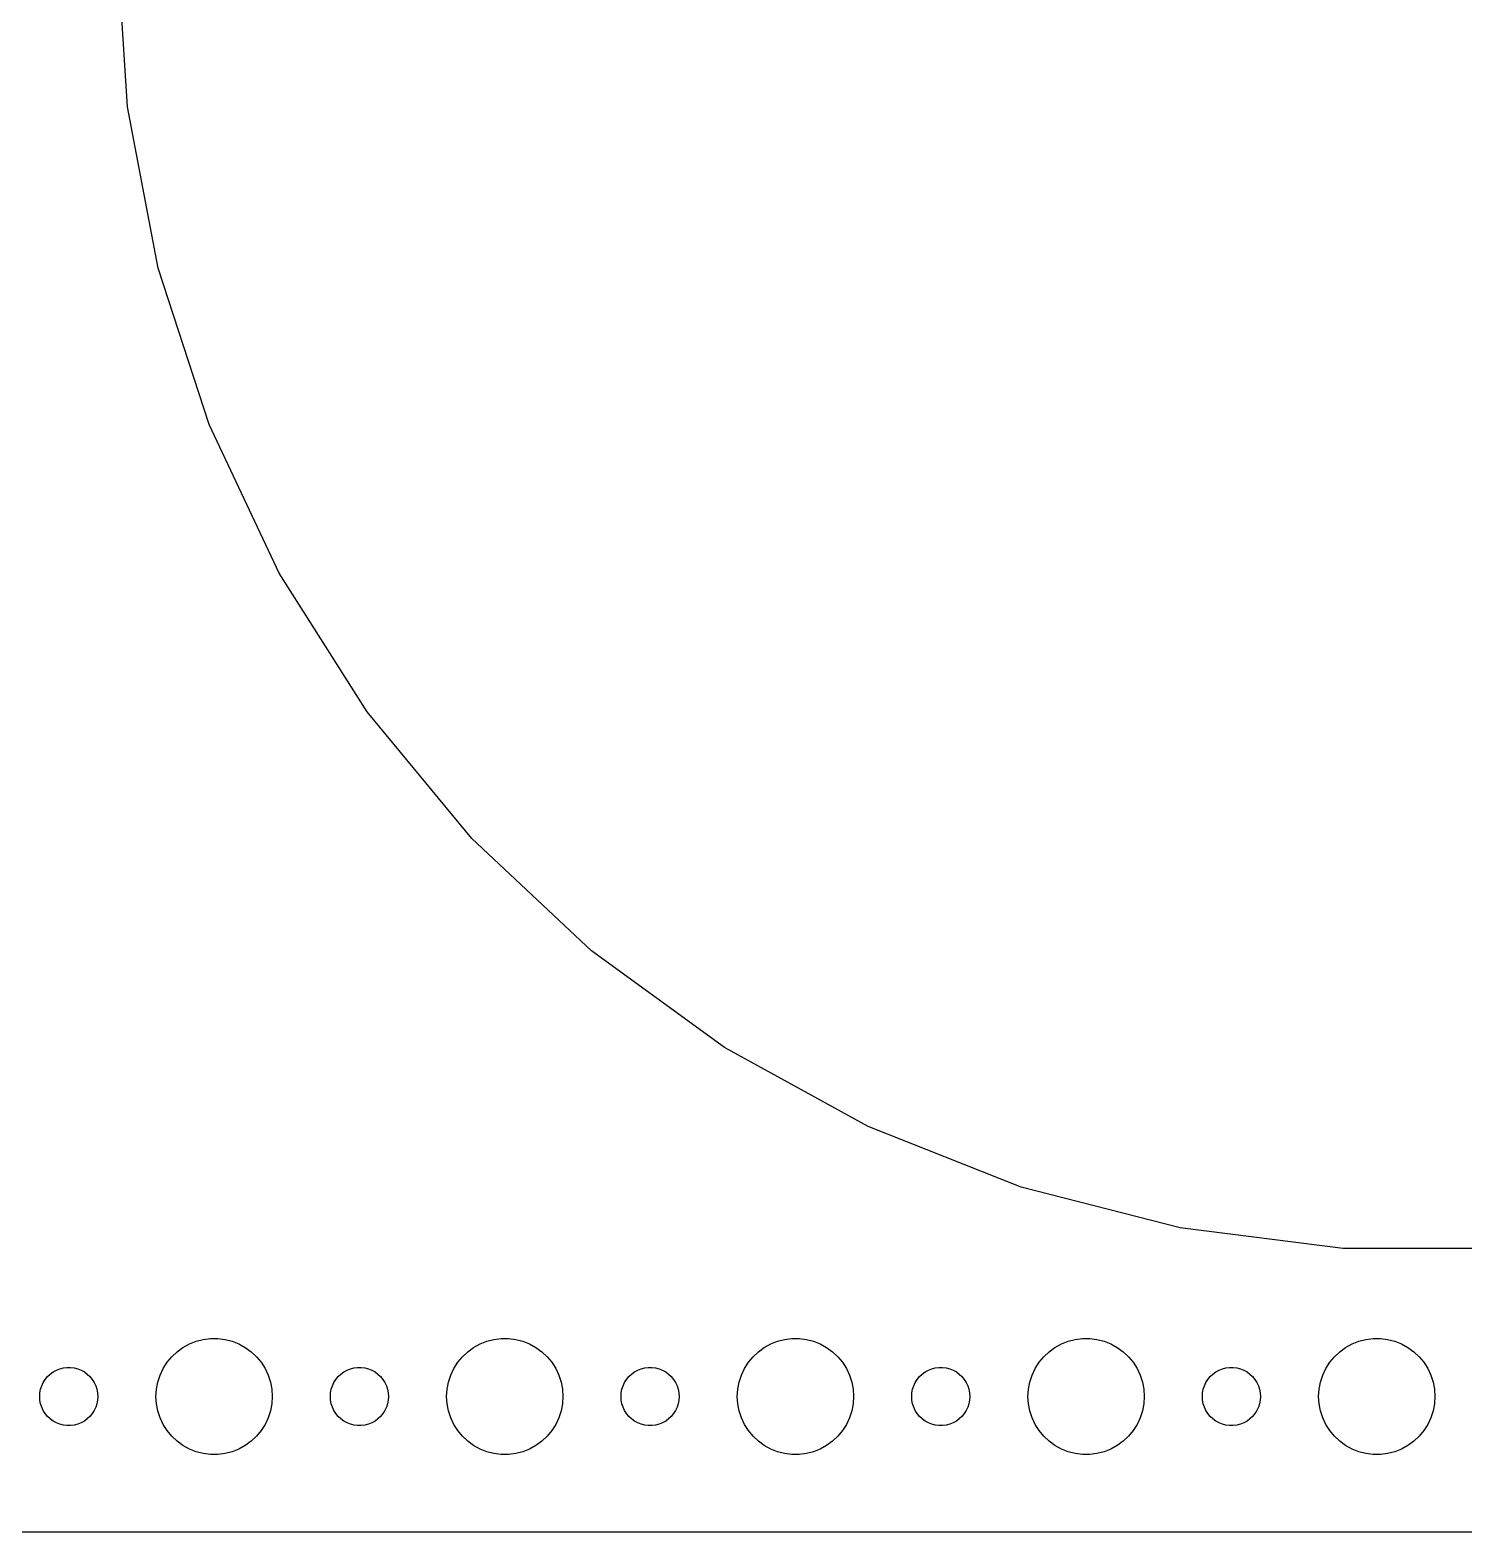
# Model space of a CAD drawing. Header units: metres. Extents: x -360 to 360, y -82 to 82.
# Drawn here: x 208 to 282, y -82 to -4.5 of the extents above; entities that cross this region are included whole.
import ezdxf

# ---------------------------------------------------------------- set-up
doc = ezdxf.new("R2010")
doc.units = ezdxf.units.M

msp = doc.modelspace()

# ---------------------------------------------------------------- linework, layer by layer
for p, q in [((213.032, -8.45999), (212.5, 0)), ((214.621, -16.7866), (213.032, -8.45999)), ((217.24, -24.8484), (214.621, -16.7866)), ((220.849, -32.5184), (217.24, -24.8484)), ((225.391, -39.6755), (220.849, -32.5184)), ((230.795, -46.2069), (225.391, -39.6755)), ((236.974, -52.0096), (230.795, -46.2069)), ((243.832, -56.9921), (236.974, -52.0096)), ((251.26, -61.0758), (243.832, -56.9921)), ((259.141, -64.1963), (251.26, -61.0758)), ((267.352, -66.3044), (259.141, -64.1963)), ((275.762, -67.3668), (267.352, -66.3044)), ((284.238, -67.3668), (275.762, -67.3668)), ((216.573, -72.1468), (216.938, -72.0531)), ((216.938, -72.0531), (217.312, -72.0059)), ((217.312, -72.0059), (217.688, -72.0059)), ((217.688, -72.0059), (218.062, -72.0531)), ((218.062, -72.0531), (218.427, -72.1468)), ((231.573, -72.1468), (231.938, -72.0531)), ((231.938, -72.0531), (232.312, -72.0059)), ((232.312, -72.0059), (232.688, -72.0059)), ((232.688, -72.0059), (233.062, -72.0531)), ((233.062, -72.0531), (233.427, -72.1468)), ((246.573, -72.1468), (246.938, -72.0531)), ((246.938, -72.0531), (247.312, -72.0059)), ((247.312, -72.0059), (247.688, -72.0059)), ((247.688, -72.0059), (248.062, -72.0531)), ((248.062, -72.0531), (248.427, -72.1468)), ((261.573, -72.1468), (261.938, -72.0531)), ((261.938, -72.0531), (262.312, -72.0059)), ((262.312, -72.0059), (262.688, -72.0059)), ((262.688, -72.0059), (263.062, -72.0531)), ((263.062, -72.0531), (263.427, -72.1468)), ((276.573, -72.1468), (276.938, -72.0531)), ((276.938, -72.0531), (277.312, -72.0059)), ((277.312, -72.0059), (277.688, -72.0059)), ((277.688, -72.0059), (278.062, -72.0531)), ((278.062, -72.0531), (278.427, -72.1468)), ((215.313, -72.9464), (215.588, -72.6885)), ((215.588, -72.6885), (215.893, -72.467)), ((215.893, -72.467), (216.223, -72.2855)), ((216.223, -72.2855), (216.573, -72.1468)), ((218.427, -72.1468), (218.777, -72.2855)), ((218.777, -72.2855), (219.107, -72.467)), ((219.107, -72.467), (219.412, -72.6885)), ((219.412, -72.6885), (219.687, -72.9464)), ((230.313, -72.9464), (230.588, -72.6885)), ((230.588, -72.6885), (230.893, -72.467)), ((230.893, -72.467), (231.223, -72.2855)), ((231.223, -72.2855), (231.573, -72.1468)), ((233.427, -72.1468), (233.777, -72.2855)), ((233.777, -72.2855), (234.107, -72.467)), ((234.107, -72.467), (234.412, -72.6885)), ((234.412, -72.6885), (234.687, -72.9464)), ((245.313, -72.9464), (245.588, -72.6885)), ((245.588, -72.6885), (245.893, -72.467)), ((245.893, -72.467), (246.223, -72.2855)), ((246.223, -72.2855), (246.573, -72.1468)), ((248.427, -72.1468), (248.777, -72.2855)), ((248.777, -72.2855), (249.107, -72.467)), ((249.107, -72.467), (249.412, -72.6885)), ((249.412, -72.6885), (249.687, -72.9464)), ((260.313, -72.9464), (260.588, -72.6885)), ((260.588, -72.6885), (260.893, -72.467)), ((260.893, -72.467), (261.223, -72.2855)), ((261.223, -72.2855), (261.573, -72.1468)), ((263.427, -72.1468), (263.777, -72.2855)), ((263.777, -72.2855), (264.107, -72.467)), ((264.107, -72.467), (264.412, -72.6885)), ((264.412, -72.6885), (264.687, -72.9464)), ((275.313, -72.9464), (275.588, -72.6885)), ((275.588, -72.6885), (275.893, -72.467)), ((275.893, -72.467), (276.223, -72.2855)), ((276.223, -72.2855), (276.573, -72.1468)), ((278.427, -72.1468), (278.777, -72.2855)), ((278.777, -72.2855), (279.107, -72.467)), ((279.107, -72.467), (279.412, -72.6885)), ((279.412, -72.6885), (279.687, -72.9464)), ((209.361, -73.6428), (209.536, -73.5734)), ((209.536, -73.5734), (209.719, -73.5266)), ((209.719, -73.5266), (209.906, -73.503)), ((209.906, -73.503), (210.094, -73.503)), ((210.094, -73.503), (210.281, -73.5266)), ((210.281, -73.5266), (210.464, -73.5734)), ((210.464, -73.5734), (210.639, -73.6428)), ((214.711, -73.8956), (214.871, -73.5547)), ((214.871, -73.5547), (215.073, -73.2366)), ((215.073, -73.2366), (215.313, -72.9464)), ((219.687, -72.9464), (219.927, -73.2366)), ((219.927, -73.2366), (220.129, -73.5547)), ((220.129, -73.5547), (220.289, -73.8956)), ((224.361, -73.6428), (224.536, -73.5734)), ((224.536, -73.5734), (224.719, -73.5266)), ((224.719, -73.5266), (224.906, -73.503)), ((224.906, -73.503), (225.094, -73.503)), ((225.094, -73.503), (225.281, -73.5266)), ((225.281, -73.5266), (225.464, -73.5734)), ((225.464, -73.5734), (225.639, -73.6428)), ((229.711, -73.8956), (229.871, -73.5547)), ((229.871, -73.5547), (230.073, -73.2366)), ((230.073, -73.2366), (230.313, -72.9464)), ((234.687, -72.9464), (234.927, -73.2366)), ((234.927, -73.2366), (235.129, -73.5547)), ((235.129, -73.5547), (235.289, -73.8956)), ((239.361, -73.6428), (239.536, -73.5734)), ((239.536, -73.5734), (239.719, -73.5266)), ((239.719, -73.5266), (239.906, -73.503)), ((239.906, -73.503), (240.094, -73.503)), ((240.094, -73.503), (240.281, -73.5266)), ((240.281, -73.5266), (240.464, -73.5734)), ((240.464, -73.5734), (240.639, -73.6428)), ((244.711, -73.8956), (244.871, -73.5547)), ((244.871, -73.5547), (245.073, -73.2366)), ((245.073, -73.2366), (245.313, -72.9464)), ((249.687, -72.9464), (249.927, -73.2366)), ((249.927, -73.2366), (250.129, -73.5547)), ((250.129, -73.5547), (250.289, -73.8956)), ((254.361, -73.6428), (254.536, -73.5734)), ((254.536, -73.5734), (254.719, -73.5266)), ((254.719, -73.5266), (254.906, -73.503)), ((254.906, -73.503), (255.094, -73.503)), ((255.094, -73.503), (255.281, -73.5266)), ((255.281, -73.5266), (255.464, -73.5734)), ((255.464, -73.5734), (255.639, -73.6428)), ((259.711, -73.8956), (259.871, -73.5547)), ((259.871, -73.5547), (260.073, -73.2366)), ((260.073, -73.2366), (260.313, -72.9464)), ((264.687, -72.9464), (264.927, -73.2366)), ((264.927, -73.2366), (265.129, -73.5547)), ((265.129, -73.5547), (265.289, -73.8956)), ((269.361, -73.6428), (269.536, -73.5734)), ((269.536, -73.5734), (269.719, -73.5266)), ((269.719, -73.5266), (269.906, -73.503)), ((269.906, -73.503), (270.094, -73.503)), ((270.094, -73.503), (270.281, -73.5266)), ((270.281, -73.5266), (270.464, -73.5734)), ((270.464, -73.5734), (270.639, -73.6428)), ((274.711, -73.8956), (274.871, -73.5547)), ((274.871, -73.5547), (275.073, -73.2366)), ((275.073, -73.2366), (275.313, -72.9464)), ((279.687, -72.9464), (279.927, -73.2366)), ((279.927, -73.2366), (280.129, -73.5547)), ((280.129, -73.5547), (280.289, -73.8956)), ((208.605, -74.4478), (208.686, -74.2774)), ((208.686, -74.2774), (208.786, -74.1183)), ((208.786, -74.1183), (208.907, -73.9732)), ((208.907, -73.9732), (209.044, -73.8442)), ((209.044, -73.8442), (209.196, -73.7335)), ((209.196, -73.7335), (209.361, -73.6428)), ((210.639, -73.6428), (210.804, -73.7335)), ((210.804, -73.7335), (210.956, -73.8442)), ((210.956, -73.8442), (211.093, -73.9732)), ((211.093, -73.9732), (211.214, -74.1183)), ((211.214, -74.1183), (211.314, -74.2774)), ((211.314, -74.2774), (211.395, -74.4478)), ((214.524, -74.624), (214.594, -74.2539)), ((214.594, -74.2539), (214.711, -73.8956)), ((220.289, -73.8956), (220.406, -74.2539)), ((220.406, -74.2539), (220.476, -74.624)), ((223.605, -74.4478), (223.686, -74.2774)), ((223.686, -74.2774), (223.786, -74.1183)), ((223.786, -74.1183), (223.907, -73.9732)), ((223.907, -73.9732), (224.044, -73.8442)), ((224.044, -73.8442), (224.196, -73.7335)), ((224.196, -73.7335), (224.361, -73.6428)), ((225.639, -73.6428), (225.804, -73.7335)), ((225.804, -73.7335), (225.956, -73.8442)), ((225.956, -73.8442), (226.093, -73.9732)), ((226.093, -73.9732), (226.214, -74.1183)), ((226.214, -74.1183), (226.314, -74.2774)), ((226.314, -74.2774), (226.395, -74.4478)), ((229.524, -74.624), (229.594, -74.2539)), ((229.594, -74.2539), (229.711, -73.8956)), ((235.289, -73.8956), (235.406, -74.2539)), ((235.406, -74.2539), (235.476, -74.624)), ((238.605, -74.4478), (238.686, -74.2774)), ((238.686, -74.2774), (238.786, -74.1183)), ((238.786, -74.1183), (238.907, -73.9732)), ((238.907, -73.9732), (239.044, -73.8442)), ((239.044, -73.8442), (239.196, -73.7335)), ((239.196, -73.7335), (239.361, -73.6428)), ((240.639, -73.6428), (240.804, -73.7335)), ((240.804, -73.7335), (240.956, -73.8442)), ((240.956, -73.8442), (241.093, -73.9732)), ((241.093, -73.9732), (241.214, -74.1183)), ((241.214, -74.1183), (241.314, -74.2774)), ((241.314, -74.2774), (241.395, -74.4478)), ((244.524, -74.624), (244.594, -74.2539)), ((244.594, -74.2539), (244.711, -73.8956)), ((250.289, -73.8956), (250.406, -74.2539)), ((250.406, -74.2539), (250.476, -74.624)), ((253.605, -74.4478), (253.686, -74.2774)), ((253.686, -74.2774), (253.786, -74.1183)), ((253.786, -74.1183), (253.907, -73.9732)), ((253.907, -73.9732), (254.044, -73.8442)), ((254.044, -73.8442), (254.196, -73.7335)), ((254.196, -73.7335), (254.361, -73.6428)), ((255.639, -73.6428), (255.804, -73.7335)), ((255.804, -73.7335), (255.956, -73.8442)), ((255.956, -73.8442), (256.093, -73.9732)), ((256.093, -73.9732), (256.214, -74.1183)), ((256.214, -74.1183), (256.314, -74.2774)), ((256.314, -74.2774), (256.395, -74.4478)), ((259.524, -74.624), (259.594, -74.2539)), ((259.594, -74.2539), (259.711, -73.8956)), ((265.289, -73.8956), (265.406, -74.2539)), ((265.406, -74.2539), (265.476, -74.624)), ((268.605, -74.4478), (268.686, -74.2774)), ((268.686, -74.2774), (268.786, -74.1183)), ((268.786, -74.1183), (268.907, -73.9732)), ((268.907, -73.9732), (269.044, -73.8442)), ((269.044, -73.8442), (269.196, -73.7335)), ((269.196, -73.7335), (269.361, -73.6428)), ((270.639, -73.6428), (270.804, -73.7335)), ((270.804, -73.7335), (270.956, -73.8442)), ((270.956, -73.8442), (271.093, -73.9732)), ((271.093, -73.9732), (271.214, -74.1183)), ((271.214, -74.1183), (271.314, -74.2774)), ((271.314, -74.2774), (271.395, -74.4478)), ((274.524, -74.624), (274.594, -74.2539)), ((274.594, -74.2539), (274.711, -73.8956)), ((280.289, -73.8956), (280.406, -74.2539)), ((280.406, -74.2539), (280.476, -74.624)), ((208.5, -75), (208.512, -74.812)), ((208.512, -75.188), (208.5, -75)), ((208.512, -74.812), (208.547, -74.627)), ((208.547, -74.627), (208.605, -74.4478)), ((211.395, -74.4478), (211.453, -74.627)), ((211.453, -74.627), (211.488, -74.812)), ((211.488, -74.812), (211.5, -75)), ((211.5, -75), (211.488, -75.188)), ((214.5, -75), (214.524, -74.624)), ((214.524, -75.376), (214.5, -75)), ((220.476, -74.624), (220.5, -75)), ((220.5, -75), (220.476, -75.376)), ((223.5, -75), (223.512, -74.812)), ((223.512, -75.188), (223.5, -75)), ((223.512, -74.812), (223.547, -74.627)), ((223.547, -74.627), (223.605, -74.4478)), ((226.395, -74.4478), (226.453, -74.627)), ((226.453, -74.627), (226.488, -74.812)), ((226.488, -74.812), (226.5, -75)), ((226.5, -75), (226.488, -75.188)), ((229.5, -75), (229.524, -74.624)), ((229.524, -75.376), (229.5, -75)), ((235.476, -74.624), (235.5, -75)), ((235.5, -75), (235.476, -75.376)), ((238.5, -75), (238.512, -74.812)), ((238.512, -75.188), (238.5, -75)), ((238.512, -74.812), (238.547, -74.627)), ((238.547, -74.627), (238.605, -74.4478)), ((241.395, -74.4478), (241.453, -74.627)), ((241.453, -74.627), (241.488, -74.812)), ((241.488, -74.812), (241.5, -75)), ((241.5, -75), (241.488, -75.188)), ((244.5, -75), (244.524, -74.624)), ((244.524, -75.376), (244.5, -75)), ((250.476, -74.624), (250.5, -75)), ((250.5, -75), (250.476, -75.376)), ((253.5, -75), (253.512, -74.812)), ((253.512, -75.188), (253.5, -75)), ((253.512, -74.812), (253.547, -74.627)), ((253.547, -74.627), (253.605, -74.4478)), ((256.395, -74.4478), (256.453, -74.627)), ((256.453, -74.627), (256.488, -74.812)), ((256.488, -74.812), (256.5, -75)), ((256.5, -75), (256.488, -75.188)), ((259.5, -75), (259.524, -74.624)), ((259.524, -75.376), (259.5, -75)), ((265.476, -74.624), (265.5, -75)), ((265.5, -75), (265.476, -75.376)), ((268.5, -75), (268.512, -74.812)), ((268.512, -75.188), (268.5, -75)), ((268.512, -74.812), (268.547, -74.627)), ((268.547, -74.627), (268.605, -74.4478)), ((271.395, -74.4478), (271.453, -74.627)), ((271.453, -74.627), (271.488, -74.812)), ((271.488, -74.812), (271.5, -75)), ((271.5, -75), (271.488, -75.188)), ((274.5, -75), (274.524, -74.624)), ((274.524, -75.376), (274.5, -75)), ((280.476, -74.624), (280.5, -75)), ((280.5, -75), (280.476, -75.376)), ((208.547, -75.373), (208.512, -75.188)), ((208.605, -75.5522), (208.547, -75.373)), ((208.686, -75.7226), (208.605, -75.5522)), ((208.786, -75.8817), (208.686, -75.7226)), ((208.907, -76.0268), (208.786, -75.8817)), ((211.214, -75.8817), (211.093, -76.0268)), ((211.314, -75.7226), (211.214, -75.8817)), ((211.395, -75.5522), (211.314, -75.7226)), ((211.453, -75.373), (211.395, -75.5522)), ((211.488, -75.188), (211.453, -75.373)), ((214.594, -75.7461), (214.524, -75.376)), ((214.711, -76.1044), (214.594, -75.7461)), ((220.406, -75.7461), (220.289, -76.1044)), ((220.476, -75.376), (220.406, -75.7461)), ((223.547, -75.373), (223.512, -75.188)), ((223.605, -75.5522), (223.547, -75.373)), ((223.686, -75.7226), (223.605, -75.5522)), ((223.786, -75.8817), (223.686, -75.7226)), ((223.907, -76.0268), (223.786, -75.8817)), ((226.214, -75.8817), (226.093, -76.0268)), ((226.314, -75.7226), (226.214, -75.8817)), ((226.395, -75.5522), (226.314, -75.7226)), ((226.453, -75.373), (226.395, -75.5522)), ((226.488, -75.188), (226.453, -75.373)), ((229.594, -75.7461), (229.524, -75.376)), ((229.711, -76.1044), (229.594, -75.7461)), ((235.406, -75.7461), (235.289, -76.1044)), ((235.476, -75.376), (235.406, -75.7461)), ((238.547, -75.373), (238.512, -75.188)), ((238.605, -75.5522), (238.547, -75.373)), ((238.686, -75.7226), (238.605, -75.5522)), ((238.786, -75.8817), (238.686, -75.7226)), ((238.907, -76.0268), (238.786, -75.8817)), ((241.214, -75.8817), (241.093, -76.0268)), ((241.314, -75.7226), (241.214, -75.8817)), ((241.395, -75.5522), (241.314, -75.7226)), ((241.453, -75.373), (241.395, -75.5522)), ((241.488, -75.188), (241.453, -75.373)), ((244.594, -75.7461), (244.524, -75.376)), ((244.711, -76.1044), (244.594, -75.7461)), ((250.406, -75.7461), (250.289, -76.1044)), ((250.476, -75.376), (250.406, -75.7461)), ((253.547, -75.373), (253.512, -75.188)), ((253.605, -75.5522), (253.547, -75.373)), ((253.686, -75.7226), (253.605, -75.5522)), ((253.786, -75.8817), (253.686, -75.7226)), ((253.907, -76.0268), (253.786, -75.8817)), ((256.214, -75.8817), (256.093, -76.0268)), ((256.314, -75.7226), (256.214, -75.8817)), ((256.395, -75.5522), (256.314, -75.7226)), ((256.453, -75.373), (256.395, -75.5522)), ((256.488, -75.188), (256.453, -75.373)), ((259.594, -75.7461), (259.524, -75.376)), ((259.711, -76.1044), (259.594, -75.7461)), ((265.406, -75.7461), (265.289, -76.1044)), ((265.476, -75.376), (265.406, -75.7461)), ((268.547, -75.373), (268.512, -75.188)), ((268.605, -75.5522), (268.547, -75.373)), ((268.686, -75.7226), (268.605, -75.5522)), ((268.786, -75.8817), (268.686, -75.7226)), ((268.907, -76.0268), (268.786, -75.8817)), ((271.214, -75.8817), (271.093, -76.0268)), ((271.314, -75.7226), (271.214, -75.8817)), ((271.395, -75.5522), (271.314, -75.7226)), ((271.453, -75.373), (271.395, -75.5522)), ((271.488, -75.188), (271.453, -75.373)), ((274.594, -75.7461), (274.524, -75.376)), ((274.711, -76.1044), (274.594, -75.7461)), ((280.406, -75.7461), (280.289, -76.1044)), ((280.476, -75.376), (280.406, -75.7461)), ((209.044, -76.1558), (208.907, -76.0268)), ((209.196, -76.2665), (209.044, -76.1558)), ((209.361, -76.3572), (209.196, -76.2665)), ((209.536, -76.4266), (209.361, -76.3572)), ((209.719, -76.4734), (209.536, -76.4266)), ((209.906, -76.497), (209.719, -76.4734)), ((210.094, -76.497), (209.906, -76.497)), ((210.281, -76.4734), (210.094, -76.497)), ((210.464, -76.4266), (210.281, -76.4734)), ((210.639, -76.3572), (210.464, -76.4266)), ((210.804, -76.2665), (210.639, -76.3572)), ((210.956, -76.1558), (210.804, -76.2665)), ((211.093, -76.0268), (210.956, -76.1558)), ((214.871, -76.4453), (214.711, -76.1044)), ((215.073, -76.7634), (214.871, -76.4453)), ((220.129, -76.4453), (219.927, -76.7634)), ((220.289, -76.1044), (220.129, -76.4453)), ((224.044, -76.1558), (223.907, -76.0268)), ((224.196, -76.2665), (224.044, -76.1558)), ((224.361, -76.3572), (224.196, -76.2665)), ((224.536, -76.4266), (224.361, -76.3572)), ((224.719, -76.4734), (224.536, -76.4266)), ((224.906, -76.497), (224.719, -76.4734)), ((225.094, -76.497), (224.906, -76.497)), ((225.281, -76.4734), (225.094, -76.497)), ((225.464, -76.4266), (225.281, -76.4734)), ((225.639, -76.3572), (225.464, -76.4266)), ((225.804, -76.2665), (225.639, -76.3572)), ((225.956, -76.1558), (225.804, -76.2665)), ((226.093, -76.0268), (225.956, -76.1558)), ((229.871, -76.4453), (229.711, -76.1044)), ((230.073, -76.7634), (229.871, -76.4453)), ((235.129, -76.4453), (234.927, -76.7634)), ((235.289, -76.1044), (235.129, -76.4453)), ((239.044, -76.1558), (238.907, -76.0268)), ((239.196, -76.2665), (239.044, -76.1558)), ((239.361, -76.3572), (239.196, -76.2665)), ((239.536, -76.4266), (239.361, -76.3572)), ((239.719, -76.4734), (239.536, -76.4266)), ((239.906, -76.497), (239.719, -76.4734)), ((240.094, -76.497), (239.906, -76.497)), ((240.281, -76.4734), (240.094, -76.497)), ((240.464, -76.4266), (240.281, -76.4734)), ((240.639, -76.3572), (240.464, -76.4266)), ((240.804, -76.2665), (240.639, -76.3572)), ((240.956, -76.1558), (240.804, -76.2665)), ((241.093, -76.0268), (240.956, -76.1558)), ((244.871, -76.4453), (244.711, -76.1044)), ((245.073, -76.7634), (244.871, -76.4453)), ((250.129, -76.4453), (249.927, -76.7634)), ((250.289, -76.1044), (250.129, -76.4453)), ((254.044, -76.1558), (253.907, -76.0268)), ((254.196, -76.2665), (254.044, -76.1558)), ((254.361, -76.3572), (254.196, -76.2665)), ((254.536, -76.4266), (254.361, -76.3572)), ((254.719, -76.4734), (254.536, -76.4266)), ((254.906, -76.497), (254.719, -76.4734)), ((255.094, -76.497), (254.906, -76.497)), ((255.281, -76.4734), (255.094, -76.497)), ((255.464, -76.4266), (255.281, -76.4734)), ((255.639, -76.3572), (255.464, -76.4266)), ((255.804, -76.2665), (255.639, -76.3572)), ((255.956, -76.1558), (255.804, -76.2665)), ((256.093, -76.0268), (255.956, -76.1558)), ((259.871, -76.4453), (259.711, -76.1044)), ((260.073, -76.7634), (259.871, -76.4453)), ((265.129, -76.4453), (264.927, -76.7634)), ((265.289, -76.1044), (265.129, -76.4453)), ((269.044, -76.1558), (268.907, -76.0268)), ((269.196, -76.2665), (269.044, -76.1558)), ((269.361, -76.3572), (269.196, -76.2665)), ((269.536, -76.4266), (269.361, -76.3572)), ((269.719, -76.4734), (269.536, -76.4266)), ((269.906, -76.497), (269.719, -76.4734)), ((270.094, -76.497), (269.906, -76.497)), ((270.281, -76.4734), (270.094, -76.497)), ((270.464, -76.4266), (270.281, -76.4734)), ((270.639, -76.3572), (270.464, -76.4266)), ((270.804, -76.2665), (270.639, -76.3572)), ((270.956, -76.1558), (270.804, -76.2665)), ((271.093, -76.0268), (270.956, -76.1558)), ((274.871, -76.4453), (274.711, -76.1044)), ((275.073, -76.7634), (274.871, -76.4453)), ((280.129, -76.4453), (279.927, -76.7634)), ((280.289, -76.1044), (280.129, -76.4453)), ((215.313, -77.0536), (215.073, -76.7634)), ((215.588, -77.3115), (215.313, -77.0536)), ((215.893, -77.533), (215.588, -77.3115)), ((219.412, -77.3115), (219.107, -77.533)), ((219.687, -77.0536), (219.412, -77.3115)), ((219.927, -76.7634), (219.687, -77.0536)), ((230.313, -77.0536), (230.073, -76.7634)), ((230.588, -77.3115), (230.313, -77.0536)), ((230.893, -77.533), (230.588, -77.3115)), ((234.412, -77.3115), (234.107, -77.533)), ((234.687, -77.0536), (234.412, -77.3115)), ((234.927, -76.7634), (234.687, -77.0536)), ((245.313, -77.0536), (245.073, -76.7634)), ((245.588, -77.3115), (245.313, -77.0536)), ((245.893, -77.533), (245.588, -77.3115)), ((249.412, -77.3115), (249.107, -77.533)), ((249.687, -77.0536), (249.412, -77.3115)), ((249.927, -76.7634), (249.687, -77.0536)), ((260.313, -77.0536), (260.073, -76.7634)), ((260.588, -77.3115), (260.313, -77.0536)), ((260.893, -77.533), (260.588, -77.3115)), ((264.412, -77.3115), (264.107, -77.533)), ((264.687, -77.0536), (264.412, -77.3115)), ((264.927, -76.7634), (264.687, -77.0536)), ((275.313, -77.0536), (275.073, -76.7634)), ((275.588, -77.3115), (275.313, -77.0536)), ((275.893, -77.533), (275.588, -77.3115)), ((279.412, -77.3115), (279.107, -77.533)), ((279.687, -77.0536), (279.412, -77.3115)), ((279.927, -76.7634), (279.687, -77.0536)), ((216.223, -77.7145), (215.893, -77.533)), ((216.573, -77.8532), (216.223, -77.7145)), ((216.938, -77.9469), (216.573, -77.8532)), ((217.312, -77.9941), (216.938, -77.9469)), ((217.688, -77.9941), (217.312, -77.9941)), ((218.062, -77.9469), (217.688, -77.9941)), ((218.427, -77.8532), (218.062, -77.9469)), ((218.777, -77.7145), (218.427, -77.8532)), ((219.107, -77.533), (218.777, -77.7145)), ((231.223, -77.7145), (230.893, -77.533)), ((231.573, -77.8532), (231.223, -77.7145)), ((231.938, -77.9469), (231.573, -77.8532)), ((232.312, -77.9941), (231.938, -77.9469)), ((232.688, -77.9941), (232.312, -77.9941)), ((233.062, -77.9469), (232.688, -77.9941)), ((233.427, -77.8532), (233.062, -77.9469)), ((233.777, -77.7145), (233.427, -77.8532)), ((234.107, -77.533), (233.777, -77.7145)), ((246.223, -77.7145), (245.893, -77.533)), ((246.573, -77.8532), (246.223, -77.7145)), ((246.938, -77.9469), (246.573, -77.8532)), ((247.312, -77.9941), (246.938, -77.9469)), ((247.688, -77.9941), (247.312, -77.9941)), ((248.062, -77.9469), (247.688, -77.9941)), ((248.427, -77.8532), (248.062, -77.9469)), ((248.777, -77.7145), (248.427, -77.8532)), ((249.107, -77.533), (248.777, -77.7145)), ((261.223, -77.7145), (260.893, -77.533)), ((261.573, -77.8532), (261.223, -77.7145)), ((261.938, -77.9469), (261.573, -77.8532)), ((262.312, -77.9941), (261.938, -77.9469)), ((262.688, -77.9941), (262.312, -77.9941)), ((263.062, -77.9469), (262.688, -77.9941)), ((263.427, -77.8532), (263.062, -77.9469)), ((263.777, -77.7145), (263.427, -77.8532)), ((264.107, -77.533), (263.777, -77.7145)), ((276.223, -77.7145), (275.893, -77.533)), ((276.573, -77.8532), (276.223, -77.7145)), ((276.938, -77.9469), (276.573, -77.8532)), ((277.312, -77.9941), (276.938, -77.9469)), ((277.688, -77.9941), (277.312, -77.9941)), ((278.062, -77.9469), (277.688, -77.9941)), ((278.427, -77.8532), (278.062, -77.9469)), ((278.777, -77.7145), (278.427, -77.8532)), ((279.107, -77.533), (278.777, -77.7145)), ((-354.814, -81.9901), (354.814, -81.9901))]:
    msp.add_line(p, q)

doc.saveas('drawing.dxf')
